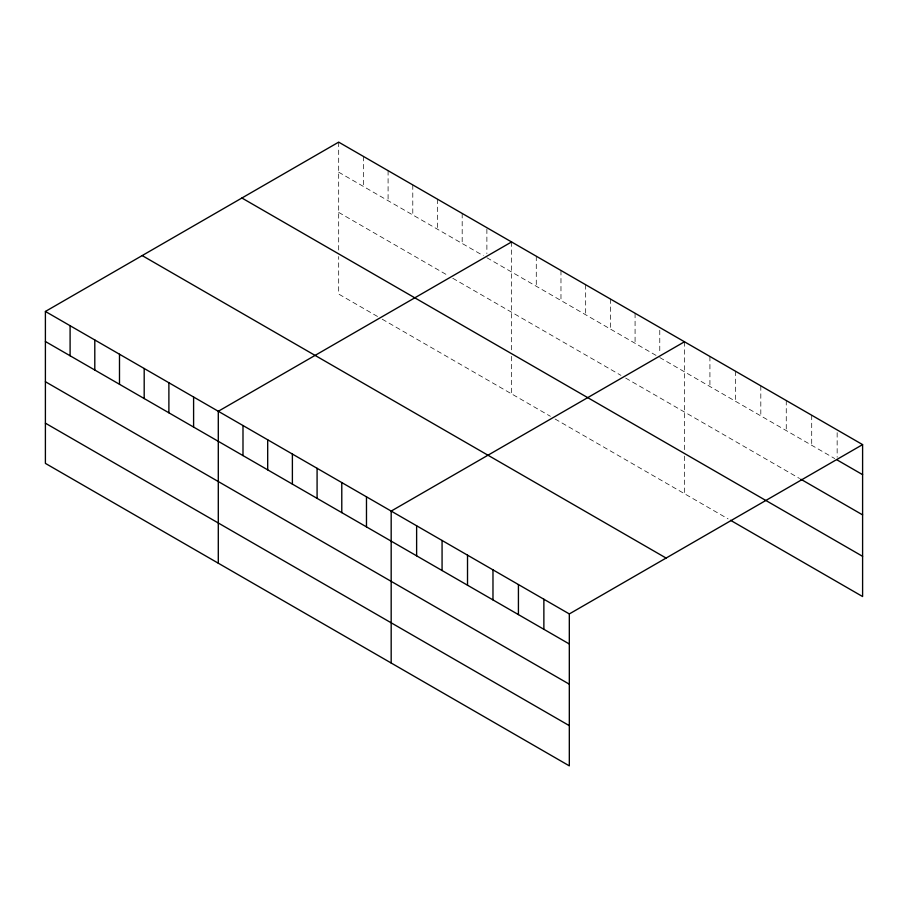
<?xml version="1.0" encoding="UTF-8"?>
<svg xmlns="http://www.w3.org/2000/svg" width="908" height="908" viewBox="0 0 908 908"><rect width="100%" height="100%" fill="white"/><g stroke="black" fill="none" stroke-linecap="round" stroke-linejoin="round"><path stroke-width="0.68" stroke-dasharray="4.54 3.41" d="M338.684 172.179L483.351 255.704M486.881 257.736L656.246 355.516M659.775 357.559L834.724 458.563M338.684 212.404L448.064 275.555M452.774 278.268L620.959 375.367M625.669 378.08L799.585 478.493M377.501 316.472L338.684 294.067L338.684 256.521M382.2 319.185L550.396 416.284M555.094 419.008L728.091 518.888M837.153 432.651L837.153 457.235M811.707 415.228L811.707 445.272M786.26 400.53L786.26 430.585M760.813 385.843L760.813 415.887M735.366 371.145L735.366 401.2M709.92 356.458L709.92 386.502M684.473 341.771L684.473 452.093M684.473 456.156L684.473 493.702M659.775 330.24L659.775 353.462M635.078 313.249L635.078 343.292M610.369 298.982L610.369 329.036M585.671 284.726L585.671 314.77M560.974 270.471L560.974 300.514M536.276 256.204L536.276 286.258M511.579 241.948L511.579 352.281M511.579 356.345L511.579 393.879M486.881 229.054L486.881 253.638M462.183 213.425L462.183 243.48M437.486 199.17L437.486 229.213M412.788 184.914L412.788 214.958M388.091 170.647L388.091 200.702M363.382 156.392L363.382 186.435M338.684 142.136L338.684 252.458"/><path stroke-width="1.36" d="M45.4 311.455L569.316 613.933L569.316 765.864L45.4 463.386L45.4 311.455L338.684 142.136L862.6 444.614L862.6 596.545L730.52 520.284M511.579 241.948L218.295 411.279L218.295 563.21M684.473 341.771L391.178 511.091L391.178 663.022M569.316 613.933L862.6 444.614M837.153 459.959L862.6 474.657M800.799 479.197L862.6 514.881M241.903 198.012L862.6 556.32M142.181 255.579L666.097 558.057M45.4 341.51L569.316 643.988M45.4 381.723L569.316 684.201M45.4 423.173L569.316 725.651M543.869 599.246L543.869 629.289M518.423 584.559L518.423 614.602M492.976 569.861L492.976 599.904M467.518 555.174L467.518 585.217M442.071 540.476L442.071 570.53M416.624 525.789L416.624 555.832M366.48 496.835L366.48 526.878M341.783 482.579L341.783 512.623M317.085 468.312L317.085 498.367M292.387 454.057L292.387 484.1M267.69 439.801L267.69 469.845M242.992 425.534L242.992 455.578M193.597 397.012L193.597 427.066M168.888 382.756L168.888 412.799M144.19 368.5L144.19 398.544M119.493 354.234L119.493 384.288M94.795 339.978L94.795 370.021M70.098 325.722L70.098 355.766"/></g></svg>
